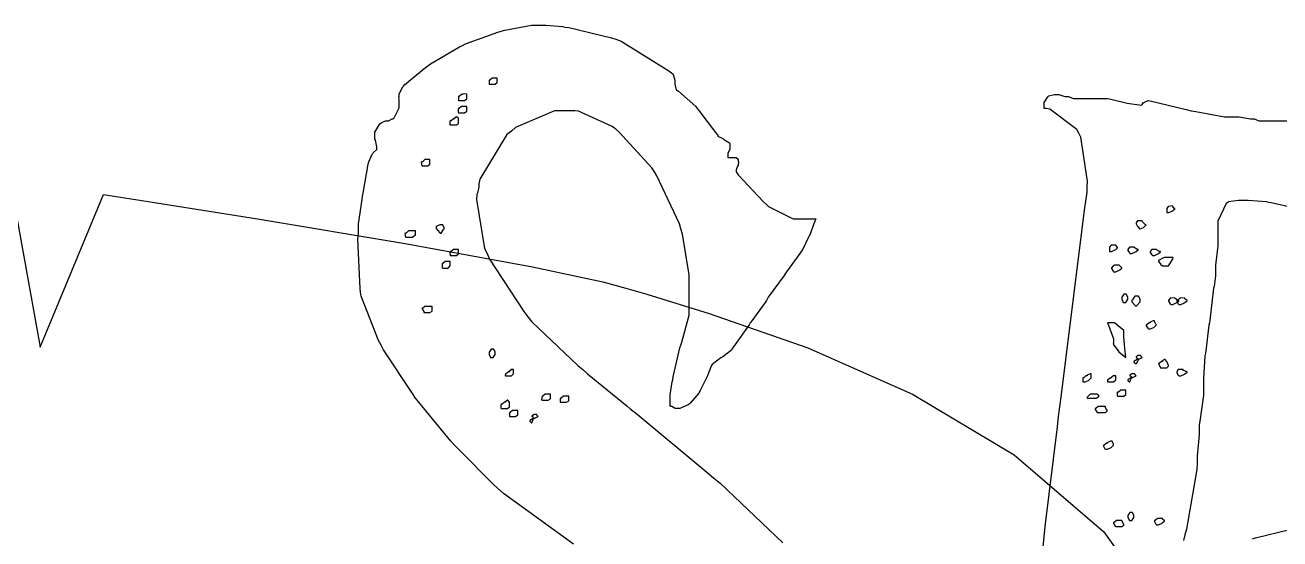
# Model space of a CAD drawing. Extents: x 71 to 283, y 22 to 328.
# Drawn here: x 103.49 to 125.18, y 70.73 to 79.62 of the extents above; entities that cross this region are included whole.
import ezdxf

# ---------------------------------------------------------------- set-up
doc = ezdxf.new("R2010")
doc.units = 0
doc.header["$MEASUREMENT"] = 0

msp = doc.modelspace()

# ---------------------------------------------------------------- linework, layer by layer
at = {"color": 7}
for points in [[(112.969, 70.6438), (111.759, 71.5176), (111.654, 71.6139), (111.592, 71.6675), (110.975, 72.2933), (110.913, 72.3554), (110.851, 72.4256), (110.295, 73.0952), (110.243, 73.1654), (110.189, 73.2455), (109.688, 74.0047), (109.644, 74.0833), (109.6, 74.1634), (109.299, 74.9307), (109.291, 75.0013), (109.281, 75.063), (109.245, 75.9188), (109.255, 76.0236), (109.255, 76.1834), (109.316, 76.6064), (109.325, 76.659), (109.334, 76.7126), (109.422, 77.2142), (109.431, 77.2583), (109.431, 77.2583), (109.492, 77.3906), (109.502, 77.3987), (109.51, 77.4086), (109.573, 77.4707), (109.573, 77.4707), (109.573, 77.5148), (109.546, 77.6291), (109.538, 77.6471), (109.538, 77.6647), (109.538, 77.705), (109.538, 77.7173), (109.538, 77.7709), (109.626, 77.9117), (109.644, 77.9279), (109.644, 77.9279), (109.722, 77.9639), (109.75, 77.9639), (109.776, 77.9639), (109.834, 77.9999), (109.854, 77.9999), (109.872, 78.0175), (109.96, 78.19), (109.96, 78.2465), (109.96, 78.2645), (109.96, 78.3043), (109.96, 78.3167), (109.96, 78.3347), (109.954, 78.3816), (109.96, 78.3869), (109.96, 78.431), (110.021, 78.5551), (110.031, 78.5633), (110.057, 78.5908), (110.411, 78.8899), (110.455, 78.916), (110.5, 78.952), (111.001, 79.2427), (111.055, 79.2688), (111.107, 79.2963), (111.662, 79.4992), (111.724, 79.5154), (111.785, 79.5334), (112.243, 79.6216), (112.396, 79.6216), (112.5, 79.6216), (112.783, 79.5969), (112.819, 79.5874), (112.889, 79.5789), (113.629, 79.4025), (113.701, 79.375), (113.797, 79.3404), (114.617, 78.8293), (114.689, 78.7756), (114.697, 78.7672), (114.723, 78.668), (114.723, 78.6335), (114.723, 78.5992), (114.749, 78.5026), (114.759, 78.4931), (114.785, 78.4765), (115.084, 78.2119), (115.112, 78.1763), (115.138, 78.1417), (115.429, 77.7614), (115.465, 77.7173), (115.465, 77.7007), (115.553, 77.6566), (115.571, 77.6471), (115.579, 77.6386), (115.666, 77.585), (115.675, 77.5751), (115.675, 77.549), (115.675, 77.4912), (115.675, 77.4707), (115.666, 77.4622), (115.641, 77.3987), (115.641, 77.3987), (115.641, 77.3825), (115.641, 77.3423), (115.641, 77.3285), (115.641, 77.3285), (115.666, 77.3285), (115.675, 77.3285), (115.675, 77.3285), (115.729, 77.3285), (115.747, 77.3285), (115.747, 77.3285), (115.781, 77.3285), (115.781, 77.3285), (115.781, 77.3285), (115.817, 77.3038), (115.817, 77.2943), (115.817, 77.2763), (115.823, 77.2294), (115.817, 77.2223), (115.817, 77.2223), (115.817, 77.1881), (115.817, 77.1881), (115.807, 77.1797), (115.781, 77.1179), (115.781, 77.1179), (115.781, 77.1179), (115.781, 77.0915), (115.781, 77.0819), (115.816, 77.0297), (116.257, 76.5609), (116.31, 76.5168), (116.345, 76.4826), (116.768, 76.2702), (116.91, 76.2702), (116.972, 76.2702), (117.158, 76.2702), (117.158, 76.2702), (117.158, 76.2702), (117.117, 76.1559), (117.06, 76.0056), (117.052, 75.9876), (117.042, 75.9615), (116.928, 75.7329), (116.91, 75.7068), (116.884, 75.6722), (116.655, 75.354), (116.629, 75.3181), (116.611, 75.2919), (116.337, 74.9131), (116.31, 74.8591), (116.283, 74.8249), (116.054, 74.5077), (116.028, 74.4721), (116.01, 74.4375), (115.737, 74.0572), (115.711, 74.0131), (115.702, 73.9965), (115.551, 73.8808), (115.535, 73.871), (115.517, 73.8628), (115.366, 73.7485), (115.358, 73.7306), (115.349, 73.7224), (115.296, 73.5722), (115.288, 73.5542), (115.278, 73.5281), (115.164, 73.2991), (115.146, 73.2716), (115.136, 73.255), (114.988, 73.0786), (114.97, 73.061), (114.952, 73.0525), (114.807, 72.989), (114.759, 72.989), (114.731, 72.989), (114.672, 73.025), (114.653, 73.025), (114.643, 73.043), (114.643, 73.2275), (114.679, 73.4494), (114.689, 73.484), (114.697, 73.5376), (114.811, 74.0392), (114.829, 74.0833), (114.846, 74.137), (114.97, 74.6002), (114.97, 74.7529), (114.97, 74.8249), (114.97, 74.9833), (114.97, 75.0355), (114.97, 75.3001), (114.855, 76.0056), (114.829, 76.0938), (114.802, 76.182), (114.414, 77.0117), (114.37, 77.0819), (114.326, 77.1536), (113.761, 77.7709), (113.701, 77.8235), (113.639, 77.8676), (113.056, 78.1322), (112.995, 78.1403), (112.968, 78.1403), (112.908, 78.1403), (112.889, 78.1403), (112.641, 78.1403), (111.971, 77.8496), (111.901, 77.7875), (111.821, 77.7268), (111.354, 76.9578), (111.337, 76.8696), (111.337, 76.8255), (111.31, 76.7112), (111.301, 76.6932), (111.292, 76.605), (111.434, 75.759), (111.478, 75.6708), (111.522, 75.5745), (112.112, 74.6647), (112.183, 74.5765), (112.254, 74.4883), (113.047, 73.732), (113.135, 73.6604), (113.214, 73.5902), (113.894, 73.0331), (113.947, 72.989), (114.07, 72.8927), (115.278, 71.888), (115.394, 71.7903), (115.509, 71.694), (116.593, 70.6617)], [(121.091, 70.6011), (121.109, 70.7679), (121.126, 70.9443), (121.338, 72.6722), (121.356, 72.8486), (121.4, 73.1848), (121.805, 76.4205), (121.849, 76.7292), (121.849, 76.7567), (121.849, 76.816), (121.849, 76.8354), (121.857, 76.9235), (121.743, 77.6813), (121.708, 77.7515), (121.672, 77.8136), (121.205, 78.1678), (121.143, 78.1763), (121.143, 78.1763), (121.109, 78.1763), (121.109, 78.1763), (121.109, 78.1939), (121.109, 78.2341), (121.109, 78.2465), (121.109, 78.2821), (121.17, 78.3788), (121.179, 78.3869), (121.187, 78.3967), (121.287, 78.4229), (121.32, 78.4229), (121.364, 78.4229), (121.463, 78.3869), (121.496, 78.3869), (121.531, 78.3869), (121.611, 78.3527), (121.638, 78.3527), (121.752, 78.3527), (122.01, 78.3527), (122.097, 78.3527), (122.123, 78.3527), (122.181, 78.3527), (122.202, 78.3527), (122.236, 78.3442), (122.541, 78.2726), (122.793, 78.238), (122.803, 78.2465), (122.803, 78.2465), (122.827, 78.2807), (122.837, 78.2807), (122.845, 78.2906), (122.907, 78.3167), (122.907, 78.3167), (122.942, 78.3086), (123.56, 78.1583), (123.649, 78.1403), (123.727, 78.1237), (124.223, 78.0341), (124.39, 78.0341), (124.478, 78.0341), (124.677, 77.9999), (124.743, 77.9999), (124.751, 77.9914), (124.823, 77.9639), (124.847, 77.9639), (124.909, 77.9639), (125.049, 77.9639), (125.096, 77.9639), (125.096, 77.9639), (125.413, 77.9639)], [(125.439, 76.4565), (125.034, 76.5447), (124.99, 76.5528), (124.945, 76.5623), (124.634, 76.5888), (124.531, 76.5888), (124.468, 76.5888), (124.292, 76.5623), (124.284, 76.5528), (124.256, 76.5362), (124.108, 76.2317), (124.108, 76.1298), (124.108, 76.0857), (124.108, 75.9866), (124.108, 75.9534), (124.108, 75.8045), (124.072, 75.4669), (124.072, 75.354), (124.072, 75.2835), (124.045, 75.099), (124.037, 75.0715), (124.027, 75.0189), (123.974, 74.5162), (123.965, 74.4721), (123.956, 74.428), (123.904, 73.987), (123.895, 73.9429), (123.886, 73.8988), (123.861, 73.5087), (123.861, 73.3778), (123.861, 73.2109), (123.797, 72.7699), (123.789, 72.7082), (123.789, 72.5413), (123.755, 72.1639), (123.755, 72.0369), (123.745, 71.9321), (123.569, 70.9002), (123.542, 70.8021), (123.515, 70.7058)], [(124.707, 70.7319), (124.759, 70.7499), (125.377, 70.9002)]]:
    msp.add_lwpolyline(points, dxfattribs=at)
for points in [[(111.654, 78.7054), (111.636, 78.7054), (111.596, 78.7054), (111.584, 78.7054), (111.566, 78.7054), (111.526, 78.6694), (111.514, 78.6694), (111.514, 78.6529), (111.514, 78.613), (111.514, 78.5992), (111.514, 78.5992), (111.538, 78.5992), (111.548, 78.5992), (111.548, 78.5992), (111.601, 78.5992), (111.618, 78.5992), (111.618, 78.5992), (111.654, 78.6253), (111.654, 78.6335), (111.654, 78.6515), (111.654, 78.6927), (111.654, 78.7054)], [(111.125, 78.4229), (111.125, 78.4229), (111.125, 78.4229), (111.125, 78.4229), (111.115, 78.4324), (111.055, 78.4257), (111.055, 78.4229), (111.037, 78.4229), (110.997, 78.3869), (110.985, 78.3869), (110.985, 78.3703), (110.985, 78.3304), (110.985, 78.3167), (110.985, 78.3167), (111.009, 78.3167), (111.019, 78.3167), (111.019, 78.3167), (111.071, 78.3167), (111.089, 78.3167), (111.089, 78.3167), (111.125, 78.3442), (111.125, 78.3527), (111.125, 78.3703), (111.125, 78.4229), (111.125, 78.4229)], [(110.985, 78.1043), (111.011, 78.1043), (111.069, 78.1043), (111.089, 78.1043), (111.089, 78.1043), (111.125, 78.1322), (111.125, 78.1403), (111.125, 78.1403), (111.125, 78.1939), (111.125, 78.2105), (111.107, 78.2105), (111.067, 78.2105), (111.055, 78.2105), (111.037, 78.2105), (110.997, 78.1763), (110.985, 78.1763), (110.975, 78.1678), (110.975, 78.1142), (110.985, 78.1043)], [(110.842, 77.8937), (110.842, 77.8937), (110.878, 77.8937), (110.878, 77.8937), (110.878, 77.8937), (110.931, 77.8937), (110.949, 77.8937), (110.949, 77.8937), (110.985, 77.9198), (110.985, 77.9279), (110.985, 77.9279), (110.985, 77.9819), (110.985, 77.9999), (110.985, 78.0094), (110.949, 78.0341), (110.949, 78.0341), (110.949, 78.0341), (110.913, 78.0094), (110.913, 77.9999), (110.895, 77.9999), (110.855, 77.9639), (110.842, 77.9639), (110.833, 77.9558), (110.833, 77.9032), (110.842, 77.8937)], [(110.349, 77.1881), (110.375, 77.1881), (110.435, 77.1881), (110.455, 77.1881), (110.455, 77.1881), (110.49, 77.2142), (110.49, 77.2223), (110.49, 77.2223), (110.49, 77.2763), (110.49, 77.2943), (110.472, 77.2943), (110.432, 77.2943), (110.419, 77.2943), (110.401, 77.2943), (110.362, 77.2583), (110.349, 77.2583), (110.339, 77.2502), (110.349, 77.1881), (110.349, 77.1881)], [(123.332, 76.4826), (123.332, 76.4826), (123.332, 76.4826), (123.332, 76.4826), (123.322, 76.4921), (123.26, 76.4826), (123.26, 76.4826), (123.25, 76.4826), (123.226, 76.4466), (123.226, 76.4466), (123.226, 76.43), (123.226, 76.3901), (123.226, 76.3764), (123.226, 76.3764), (123.25, 76.3764), (123.26, 76.3764), (123.26, 76.3764), (123.322, 76.4039), (123.332, 76.4124), (123.332, 76.4124), (123.366, 76.4385), (123.366, 76.4466), (123.357, 76.4466), (123.332, 76.4826), (123.332, 76.4826)], [(110.596, 76.1298), (110.596, 76.1037), (110.657, 76.0331), (110.666, 76.0236), (110.683, 76.0236), (110.727, 76.0857), (110.736, 76.0938), (110.736, 76.1118), (110.71, 76.164), (110.702, 76.164), (110.702, 76.164), (110.675, 76.164), (110.666, 76.164), (110.662, 76.1683), (110.596, 76.1393), (110.596, 76.1298)], [(122.803, 76.236), (122.785, 76.236), (122.743, 76.236), (122.731, 76.236), (122.721, 76.236), (122.696, 76.2), (122.696, 76.2), (122.696, 76.1834), (122.721, 76.1393), (122.731, 76.1298), (122.731, 76.1298), (122.757, 76.0938), (122.767, 76.0938), (122.767, 76.0938), (122.827, 76.1213), (122.837, 76.1298), (122.873, 76.164), (122.855, 76.1739), (122.803, 76.2208), (122.803, 76.236)], [(110.067, 75.9534), (110.093, 75.9534), (110.152, 75.9534), (110.173, 75.9534), (110.189, 75.9534), (110.229, 75.9876), (110.243, 75.9876), (110.243, 75.9876), (110.243, 76.0416), (110.243, 76.0596), (110.243, 76.0596), (110.216, 76.0596), (110.207, 76.0596), (110.189, 76.0596), (110.137, 76.0596), (110.137, 76.0596), (110.119, 76.0596), (110.079, 76.0236), (110.067, 76.0236), (110.057, 76.0155), (110.067, 75.9534), (110.067, 75.9534)], [(110.842, 75.6348), (110.869, 75.6348), (110.928, 75.6348), (110.949, 75.6348), (110.949, 75.6348), (110.985, 75.6627), (110.985, 75.6708), (110.985, 75.6708), (110.985, 75.7245), (110.985, 75.741), (110.967, 75.741), (110.925, 75.741), (110.913, 75.741), (110.895, 75.741), (110.855, 75.7068), (110.842, 75.7068), (110.833, 75.6984), (110.84, 75.6348), (110.842, 75.6348)], [(122.344, 75.8112), (122.326, 75.8112), (122.286, 75.8112), (122.273, 75.8112), (122.264, 75.8112), (122.238, 75.777), (122.238, 75.777), (122.238, 75.7604), (122.238, 75.7206), (122.238, 75.7068), (122.238, 75.7068), (122.264, 75.7068), (122.273, 75.7068), (122.273, 75.7068), (122.334, 75.7329), (122.344, 75.741), (122.344, 75.741), (122.378, 75.7686), (122.378, 75.777), (122.368, 75.777), (122.344, 75.8112), (122.344, 75.8112)], [(122.66, 75.777), (122.642, 75.777), (122.603, 75.777), (122.59, 75.777), (122.581, 75.777), (122.554, 75.741), (122.554, 75.741), (122.554, 75.7245), (122.581, 75.6804), (122.59, 75.6708), (122.59, 75.6708), (122.616, 75.6708), (122.626, 75.6708), (122.626, 75.6708), (122.687, 75.6984), (122.696, 75.7068), (122.696, 75.7068), (122.731, 75.7329), (122.731, 75.741), (122.713, 75.741), (122.66, 75.777), (122.66, 75.777)], [(123.049, 75.741), (123.031, 75.741), (122.991, 75.741), (122.979, 75.741), (122.969, 75.741), (122.943, 75.7068), (122.943, 75.7068), (122.943, 75.6888), (122.969, 75.6447), (122.979, 75.6348), (122.979, 75.6348), (123.004, 75.6348), (123.013, 75.6348), (123.013, 75.6348), (123.074, 75.6627), (123.083, 75.6708), (123.083, 75.6708), (123.119, 75.6984), (123.119, 75.7068), (123.101, 75.7068), (123.049, 75.7329), (123.049, 75.741)], [(110.702, 75.4242), (110.702, 75.4242), (110.702, 75.4242), (110.702, 75.4242), (110.71, 75.4158), (110.798, 75.4158), (110.808, 75.4242), (110.842, 75.4585), (110.842, 75.4585), (110.842, 75.5124), (110.842, 75.5304), (110.824, 75.5304), (110.785, 75.5304), (110.772, 75.5304), (110.754, 75.5304), (110.714, 75.4944), (110.702, 75.4944), (110.702, 75.4779), (110.702, 75.438), (110.702, 75.4242)], [(123.332, 75.6006), (123.296, 75.6006), (123.216, 75.6006), (123.19, 75.6006), (123.172, 75.5922), (123.083, 75.5467), (123.083, 75.5304), (123.083, 75.5304), (123.11, 75.504), (123.119, 75.4944), (123.119, 75.4863), (123.155, 75.4585), (123.155, 75.4585), (123.182, 75.4585), (123.239, 75.4585), (123.26, 75.4585), (123.268, 75.4765), (123.34, 75.584), (123.332, 75.6006), (123.332, 75.6006), (123.332, 75.6006), (123.332, 75.6006)], [(122.414, 75.4585), (122.414, 75.4585), (122.414, 75.4585), (122.414, 75.4585), (122.404, 75.4683), (122.316, 75.4683), (122.308, 75.4585), (122.298, 75.4585), (122.273, 75.4242), (122.273, 75.4242), (122.273, 75.4077), (122.298, 75.3636), (122.308, 75.354), (122.308, 75.354), (122.344, 75.354), (122.344, 75.354), (122.344, 75.354), (122.404, 75.3801), (122.414, 75.3883), (122.414, 75.3883), (122.45, 75.4158), (122.45, 75.4242), (122.414, 75.4585)], [(122.45, 74.8951), (122.45, 74.8785), (122.475, 74.8249), (122.484, 74.8249), (122.484, 74.8249), (122.51, 74.8249), (122.52, 74.8249), (122.52, 74.8249), (122.554, 74.8785), (122.554, 74.8951), (122.554, 74.9131), (122.528, 74.9653), (122.52, 74.9653), (122.52, 74.9653), (122.493, 74.9653), (122.484, 74.9653), (122.484, 74.9653), (122.45, 74.9131), (122.45, 74.8951)], [(122.767, 74.8591), (122.767, 74.8771), (122.739, 74.9293), (122.731, 74.9293), (122.731, 74.9293), (122.705, 74.9293), (122.696, 74.9293), (122.678, 74.9293), (122.634, 74.869), (122.626, 74.8591), (122.626, 74.833), (122.687, 74.7628), (122.696, 74.7529), (122.705, 74.7628), (122.767, 74.8358), (122.767, 74.8591)], [(123.366, 74.8951), (123.366, 74.8951), (123.366, 74.8951), (123.366, 74.8951), (123.357, 74.9046), (123.296, 74.8979), (123.296, 74.8951), (123.286, 74.8951), (123.26, 74.8591), (123.26, 74.8591), (123.26, 74.8425), (123.286, 74.7984), (123.296, 74.7889), (123.296, 74.7889), (123.322, 74.7889), (123.332, 74.7889), (123.332, 74.7889), (123.392, 74.8164), (123.402, 74.8249), (123.402, 74.8249), (123.436, 74.851), (123.436, 74.8591), (123.419, 74.8591), (123.366, 74.8951), (123.366, 74.8951)], [(123.542, 74.8951), (123.533, 74.9046), (123.472, 74.8979), (123.472, 74.8951), (123.454, 74.8951), (123.414, 74.8591), (123.402, 74.8591), (123.402, 74.8425), (123.427, 74.7984), (123.436, 74.7889), (123.436, 74.7889), (123.463, 74.7889), (123.472, 74.7889), (123.472, 74.7889), (123.533, 74.8164), (123.542, 74.8249), (123.542, 74.8249), (123.578, 74.851), (123.578, 74.8591), (123.578, 74.8591), (123.542, 74.8866), (123.542, 74.8951)], [(110.383, 74.6485), (110.383, 74.6485), (110.419, 74.6485), (110.419, 74.6485), (110.419, 74.6485), (110.472, 74.6485), (110.49, 74.6485), (110.49, 74.6485), (110.526, 74.6746), (110.526, 74.6827), (110.526, 74.6827), (110.526, 74.7367), (110.526, 74.7529), (110.498, 74.7529), (110.439, 74.7529), (110.419, 74.7529), (110.401, 74.7529), (110.362, 74.7187), (110.349, 74.7187), (110.357, 74.7102), (110.383, 74.6647), (110.383, 74.6485)], [(122.52, 73.871), (122.52, 73.871), (122.502, 74.0311), (122.484, 74.2294), (122.484, 74.2957), (122.484, 74.3398), (122.326, 74.4721), (122.273, 74.4721), (122.255, 74.4721), (122.214, 74.4721), (122.202, 74.4721), (122.22, 74.428), (122.308, 74.1962), (122.308, 74.1193), (122.298, 74.1013), (122.4, 73.969), (122.52, 73.871), (122.52, 73.871)], [(123.013, 74.5063), (123.013, 74.5063), (123.013, 74.5063), (123.013, 74.5063), (122.995, 74.5063), (122.943, 74.4816), (122.943, 74.4721), (122.925, 74.4721), (122.885, 74.4361), (122.873, 74.4361), (122.873, 74.4195), (122.898, 74.3754), (122.907, 74.3659), (122.907, 74.3659), (122.934, 74.3659), (122.943, 74.3659), (122.943, 74.3659), (123.004, 74.392), (123.013, 74.4001), (123.049, 74.4361), (123.039, 74.4456), (123.013, 74.4911), (123.013, 74.5063)], [(111.514, 73.9429), (111.514, 73.9249), (111.538, 73.871), (111.548, 73.871), (111.548, 73.871), (111.574, 73.871), (111.584, 73.871), (111.584, 73.871), (111.618, 73.9249), (111.618, 73.9429), (111.618, 73.9606), (111.592, 74.0131), (111.584, 74.0131), (111.584, 74.0131), (111.556, 74.0131), (111.548, 74.0131), (111.548, 74.0131), (111.514, 73.9606), (111.514, 73.9429)], [(122.731, 73.8367), (122.713, 73.8367), (122.66, 73.8008), (122.66, 73.8008), (122.66, 73.7926), (122.687, 73.7665), (122.696, 73.7665), (122.705, 73.7665), (122.731, 73.8202), (122.731, 73.8367), (122.803, 73.871), (122.803, 73.871), (122.775, 73.9069), (122.767, 73.9069), (122.767, 73.9069), (122.739, 73.9069), (122.731, 73.9069), (122.731, 73.9069), (122.696, 73.8808), (122.696, 73.871), (122.705, 73.871), (122.731, 73.8463), (122.731, 73.8367)], [(123.119, 73.6946), (123.119, 73.6946), (123.119, 73.6946), (123.119, 73.6946), (123.146, 73.6946), (123.205, 73.6946), (123.226, 73.6946), (123.226, 73.6946), (123.26, 73.7224), (123.26, 73.7306), (123.26, 73.7306), (123.234, 73.7926), (123.226, 73.8008), (123.226, 73.8008), (123.198, 73.8367), (123.19, 73.8367), (123.19, 73.8367), (123.155, 73.8106), (123.155, 73.8008), (123.137, 73.8008), (123.096, 73.7665), (123.083, 73.7665), (123.092, 73.7581), (123.119, 73.6946), (123.119, 73.6946)], [(111.795, 73.5542), (111.821, 73.5542), (111.88, 73.5542), (111.901, 73.5542), (111.937, 73.5902), (111.937, 73.5902), (111.937, 73.6438), (111.937, 73.6604), (111.937, 73.6604), (111.909, 73.6604), (111.901, 73.6604), (111.901, 73.6604), (111.867, 73.6342), (111.867, 73.6244), (111.849, 73.6244), (111.807, 73.5902), (111.795, 73.5902), (111.795, 73.5902), (111.791, 73.5598), (111.795, 73.5542)], [(121.921, 73.5902), (121.921, 73.5902), (121.921, 73.5902), (121.921, 73.5902), (121.903, 73.5902), (121.849, 73.5637), (121.849, 73.5542), (121.831, 73.5542), (121.791, 73.5182), (121.779, 73.5182), (121.779, 73.502), (121.779, 73.4617), (121.779, 73.448), (121.779, 73.448), (121.805, 73.448), (121.815, 73.448), (121.815, 73.448), (121.875, 73.4755), (121.885, 73.484), (121.921, 73.5182), (121.921, 73.5362), (121.921, 73.5902), (121.921, 73.5902)], [(122.202, 73.448), (122.228, 73.448), (122.287, 73.448), (122.308, 73.448), (122.344, 73.484), (122.344, 73.484), (122.344, 73.5376), (122.344, 73.5542), (122.344, 73.5542), (122.316, 73.5542), (122.308, 73.5542), (122.308, 73.5542), (122.273, 73.5281), (122.273, 73.5182), (122.255, 73.5182), (122.214, 73.484), (122.202, 73.484), (122.202, 73.484), (122.202, 73.448), (122.202, 73.448)], [(122.626, 73.5182), (122.696, 73.5542), (122.696, 73.5542), (122.669, 73.5902), (122.66, 73.5902), (122.66, 73.5902), (122.634, 73.5902), (122.626, 73.5902), (122.626, 73.5902), (122.59, 73.5637), (122.59, 73.5542), (122.598, 73.5542), (122.626, 73.5281), (122.626, 73.5182), (122.608, 73.5182), (122.554, 73.484), (122.554, 73.484), (122.554, 73.4755), (122.581, 73.448), (122.59, 73.448), (122.59, 73.448), (122.616, 73.5182), (122.626, 73.5182)], [(123.508, 73.6604), (123.49, 73.6604), (123.449, 73.6604), (123.436, 73.6604), (123.427, 73.6604), (123.402, 73.6244), (123.402, 73.6244), (123.402, 73.6078), (123.427, 73.5637), (123.436, 73.5542), (123.436, 73.5542), (123.463, 73.5542), (123.472, 73.5542), (123.472, 73.5542), (123.533, 73.5817), (123.542, 73.5902), (123.542, 73.5902), (123.578, 73.6163), (123.578, 73.6244), (123.573, 73.6205), (123.508, 73.6505), (123.508, 73.6604)], [(111.724, 72.989), (111.75, 72.989), (111.81, 72.989), (111.831, 72.989), (111.831, 72.989), (111.867, 73.0169), (111.867, 73.025), (111.867, 73.025), (111.867, 73.0786), (111.867, 73.0952), (111.867, 73.0952), (111.839, 73.1312), (111.831, 73.1312), (111.831, 73.1312), (111.795, 73.1051), (111.795, 73.0952), (111.777, 73.0952), (111.737, 73.061), (111.724, 73.061), (111.715, 73.0525), (111.715, 72.9989), (111.724, 72.989)], [(112.43, 73.1312), (112.456, 73.1312), (112.515, 73.1312), (112.536, 73.1312), (112.536, 73.1312), (112.572, 73.1573), (112.572, 73.1654), (112.572, 73.1654), (112.572, 73.2194), (112.572, 73.2374), (112.554, 73.2374), (112.513, 73.2374), (112.5, 73.2374), (112.482, 73.2374), (112.442, 73.2014), (112.43, 73.2014), (112.43, 73.2014), (112.42, 73.1407), (112.43, 73.1312)], [(112.748, 73.0952), (112.775, 73.0952), (112.832, 73.0952), (112.853, 73.0952), (112.853, 73.0952), (112.889, 73.1227), (112.889, 73.1312), (112.889, 73.1312), (112.889, 73.1848), (112.889, 73.2014), (112.871, 73.2014), (112.831, 73.2014), (112.819, 73.2014), (112.801, 73.2014), (112.761, 73.1654), (112.748, 73.1654), (112.739, 73.1573), (112.739, 73.1051), (112.748, 73.0952)], [(121.849, 73.1654), (121.849, 73.1654), (121.849, 73.1654), (121.849, 73.1654), (121.883, 73.1654), (121.963, 73.1654), (121.991, 73.1654), (122.007, 73.1654), (122.061, 73.2014), (122.061, 73.2014), (122.061, 73.2014), (122.034, 73.2289), (122.025, 73.2374), (121.999, 73.2374), (121.94, 73.2374), (121.921, 73.2374), (121.903, 73.2374), (121.849, 73.1834), (121.849, 73.1654)], [(122.378, 73.2014), (122.404, 73.2014), (122.464, 73.2014), (122.484, 73.2014), (122.484, 73.2014), (122.52, 73.2289), (122.52, 73.2374), (122.52, 73.2374), (122.52, 73.291), (122.52, 73.3076), (122.502, 73.3076), (122.462, 73.3076), (122.45, 73.3076), (122.432, 73.3076), (122.391, 73.2716), (122.378, 73.2716), (122.368, 73.2635), (122.368, 73.2109), (122.378, 73.2014)], [(111.867, 72.8486), (111.867, 72.8486), (111.867, 72.8486), (111.867, 72.8486), (111.893, 72.8486), (111.95, 72.8486), (111.971, 72.8486), (111.971, 72.8486), (112.007, 72.8761), (112.007, 72.8846), (112.007, 72.8846), (112.007, 72.9382), (112.007, 72.9548), (111.989, 72.9548), (111.949, 72.9548), (111.937, 72.9548), (111.919, 72.9548), (111.879, 72.9188), (111.867, 72.9188), (111.867, 72.9188), (111.867, 72.8666), (111.867, 72.8486)], [(112.29, 72.8126), (112.36, 72.8486), (112.36, 72.8486), (112.332, 72.8846), (112.324, 72.8846), (112.324, 72.8846), (112.298, 72.8846), (112.29, 72.8846), (112.29, 72.8846), (112.254, 72.8581), (112.254, 72.8486), (112.262, 72.8486), (112.29, 72.8225), (112.29, 72.8126), (112.272, 72.8126), (112.219, 72.7784), (112.219, 72.7784), (112.219, 72.7699), (112.244, 72.7424), (112.254, 72.7424), (112.254, 72.7424), (112.28, 72.8126), (112.29, 72.8126)], [(122.167, 73.025), (122.167, 73.025), (122.167, 73.025), (122.167, 73.025), (122.14, 73.025), (122.081, 73.025), (122.061, 73.025), (122.043, 73.025), (122.003, 72.989), (121.991, 72.989), (121.991, 72.9728), (122.016, 72.9287), (122.025, 72.9188), (122.025, 72.9188), (122.052, 72.9188), (122.061, 72.9188), (122.087, 72.9188), (122.146, 72.9188), (122.167, 72.9188), (122.202, 72.9548), (122.192, 72.9548), (122.167, 73.0084), (122.167, 73.025)], [(122.273, 72.4256), (122.255, 72.4256), (122.202, 72.3995), (122.202, 72.3896), (122.184, 72.3896), (122.144, 72.3554), (122.131, 72.3554), (122.131, 72.3374), (122.157, 72.2933), (122.167, 72.2835), (122.167, 72.2835), (122.192, 72.2835), (122.202, 72.2835), (122.202, 72.2835), (122.264, 72.3113), (122.273, 72.3194), (122.308, 72.3554), (122.308, 72.3731), (122.282, 72.4256), (122.273, 72.4256)], [(122.554, 71.1207), (122.554, 71.1027), (122.581, 71.0487), (122.59, 71.0487), (122.59, 71.0487), (122.616, 71.0487), (122.626, 71.0487), (122.626, 71.0487), (122.66, 71.1027), (122.66, 71.1207), (122.66, 71.1383), (122.634, 71.1909), (122.626, 71.1909), (122.626, 71.1909), (122.598, 71.1909), (122.59, 71.1909), (122.59, 71.1909), (122.554, 71.1383), (122.554, 71.1207)], [(122.344, 70.9443), (122.37, 70.9443), (122.429, 70.9443), (122.45, 70.9443), (122.45, 70.9443), (122.484, 70.9704), (122.484, 70.9785), (122.484, 70.9785), (122.458, 71.0406), (122.45, 71.0487), (122.432, 71.0487), (122.391, 71.0487), (122.378, 71.0487), (122.36, 71.0487), (122.32, 71.0145), (122.308, 71.0145), (122.308, 70.9979), (122.334, 70.9538), (122.344, 70.9443)], [(123.155, 71.0847), (123.137, 71.0847), (123.096, 71.0847), (123.083, 71.0847), (123.066, 71.0847), (123.026, 71.0487), (123.013, 71.0487), (123.013, 71.0325), (123.039, 70.9884), (123.049, 70.9785), (123.049, 70.9785), (123.074, 70.9785), (123.083, 70.9785), (123.083, 70.9785), (123.146, 71.0061), (123.155, 71.0145), (123.155, 71.0145), (123.19, 71.0406), (123.19, 71.0487), (123.18, 71.0487), (123.155, 71.0766), (123.155, 71.0847)]]:
    msp.add_lwpolyline(points, close=True, dxfattribs=at)
at = {"color": 32}
msp.add_lwpolyline([(103.188, 77.1881), (103.753, 74.0473), (104.845, 76.6932), (105.511, 76.5874), (107.51, 76.2674), (110.061, 75.843), (112.262, 75.4394), (113.477, 75.1815), (113.877, 75.0715), (114.237, 74.9653), (115.317, 74.6347), (117.02, 74.0364), (118.83, 73.236), (120.588, 72.1886), (122.137, 70.8533), (123.322, 69.1885), (123.983, 67.1505), (124.056, 65.2985), (123.965, 64.6987), (123.825, 63.7783), (123.276, 61.0348), (122.377, 57.7465), (121.263, 54.8816), (119.935, 52.4895)], dxfattribs=at)

doc.saveas('drawing.dxf')
